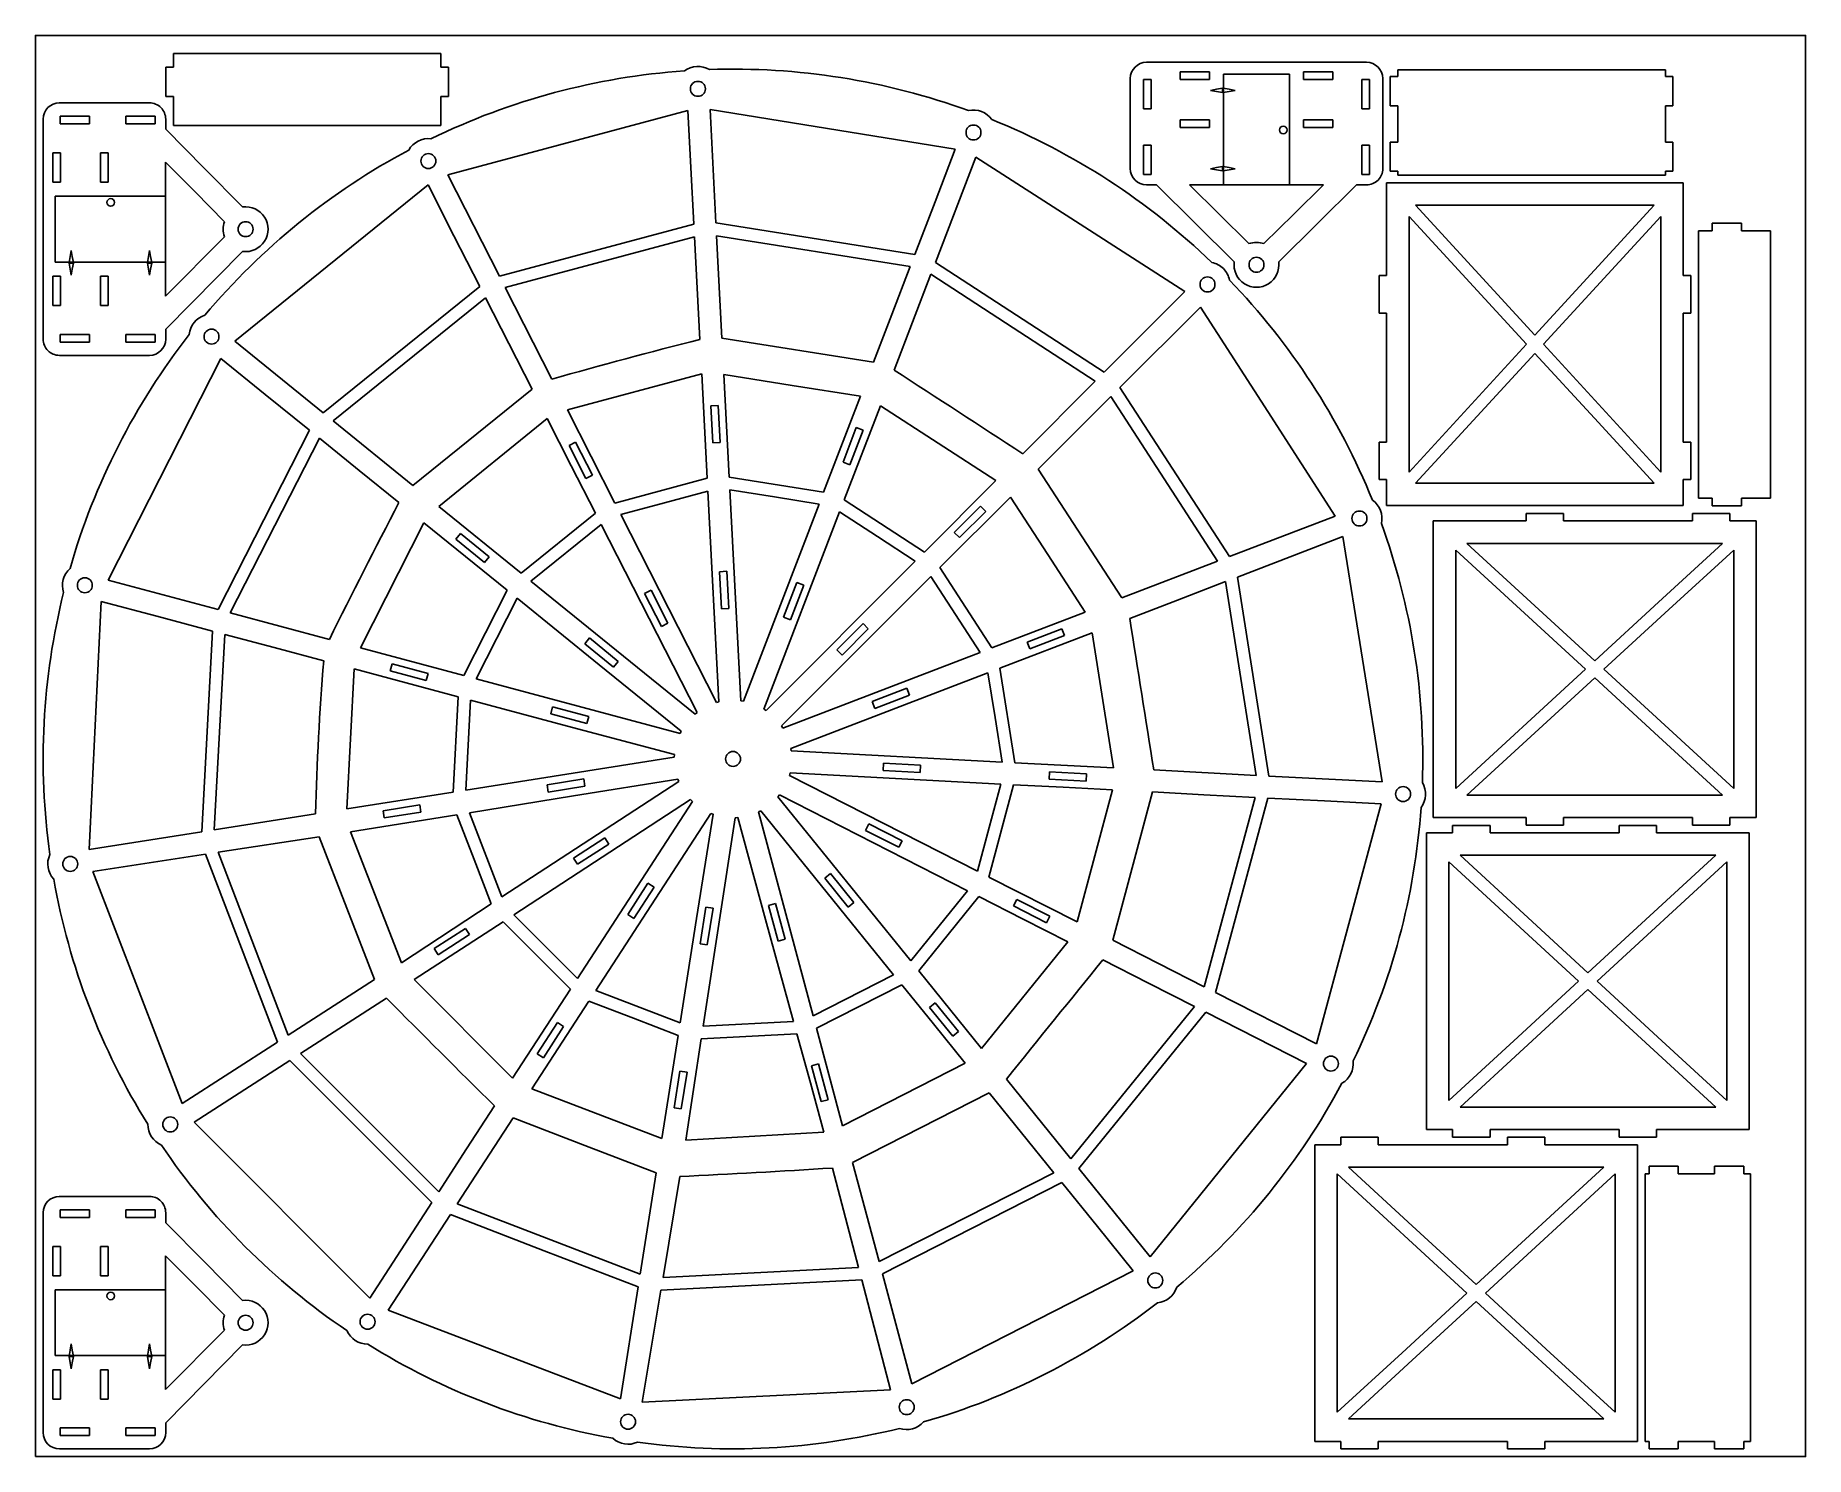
# Model space of a CAD drawing. Extents: x 0 to 1420, y 0 to 1140.
import ezdxf

# ---------------------------------------------------------------- set-up
doc = ezdxf.new("R2010")
doc.units = 0
doc.header["$MEASUREMENT"] = 0
doc.layers.add('DEFAULT', color=1, linetype='Continuous')

msp = doc.modelspace()

# ---------------------------------------------------------------- linework, layer by layer
at = {"color": 5}
msp.add_lwpolyline([(0, 0), (1420, 0), (1420, 1140), (0, 1140)], close=True, dxfattribs=at)
at = {"layer": 'DEFAULT'}
for p, q in [((110.6758, 1125.413), (325.2827, 1125.413)), ((110.6758, 1114.47), (110.6758, 1125.413)), ((325.2827, 1125.413), (325.2827, 1114.47)), ((104.6758, 1090.937), (104.6758, 1114.47)), ((104.6758, 1114.47), (110.6758, 1114.47)), ((325.2827, 1114.47), (331.3459, 1114.47)), ((331.3459, 1114.47), (331.3459, 1090.937)), ((891.3251, 1118.421), (1067.809, 1118.421)), ((941.8375, 1110.707), (918.2899, 1110.707)), ((918.2899, 1110.707), (918.2899, 1104.578)), ((941.8375, 1104.578), (941.8375, 1110.707)), ((1040.665, 1110.707), (1017.117, 1110.707)), ((1017.117, 1110.707), (1017.117, 1104.579)), ((1040.665, 1104.579), (1040.665, 1110.707)), ((1092.832, 1106.975), (1092.832, 1112.315)), ((1092.832, 1112.315), (1307.501, 1112.315)), ((1307.501, 1112.315), (1307.501, 1106.975)), ((878.303, 1033.123), (878.303, 1105.399)), ((895.0868, 1104.686), (888.9578, 1104.686)), ((888.9578, 1104.686), (888.9578, 1081.139)), ((895.0868, 1081.139), (895.0868, 1104.686)), ((918.2899, 1104.578), (941.8375, 1104.578)), ((1017.117, 1104.579), (1040.665, 1104.579)), ((1070.07, 1104.686), (1063.941, 1104.686)), ((1063.941, 1104.686), (1063.941, 1081.139)), ((1070.07, 1081.139), (1070.07, 1104.686)), ((1080.801, 1105.404), (1080.832, 1033.128)), ((1086.832, 1083.529), (1086.832, 1106.975)), ((1086.832, 1106.975), (1092.832, 1106.975)), ((1307.501, 1106.975), (1313.501, 1106.975)), ((1313.501, 1106.975), (1313.501, 1083.529)), ((19.1941, 1085.85), (91.4703, 1085.881)), ((110.6758, 1090.937), (104.6758, 1090.937)), ((110.6758, 1067.622), (110.6758, 1090.937)), ((331.3459, 1090.937), (325.2827, 1090.937)), ((325.2827, 1090.937), (325.2827, 1067.622)), ((523.4277, 1079.647), (330.8762, 1028.095)), ((525.829, 1034.075), (523.4277, 1079.647)), ((737.9297, 1048.76), (541.1475, 1080.547)), ((541.1475, 1080.547), (545.912, 989.5542)), ((888.9578, 1081.139), (895.0868, 1081.139)), ((1063.941, 1081.139), (1070.07, 1081.139)), ((1092.832, 1083.529), (1086.832, 1083.529)), ((1092.832, 1054.444), (1092.832, 1083.529)), ((1313.501, 1083.529), (1307.501, 1083.529)), ((1307.501, 1083.529), (1307.501, 1054.444)), ((6.1777, 896.3743), (6.1777, 1072.859)), ((43.4595, 1075.119), (19.9122, 1075.119)), ((19.9122, 1075.119), (19.9122, 1068.99)), ((19.9122, 1068.99), (43.4595, 1068.99)), ((43.4595, 1068.99), (43.4595, 1075.119)), ((96.133, 1075.119), (72.5857, 1075.119)), ((72.5857, 1075.119), (72.5857, 1068.99)), ((72.5857, 1068.99), (96.133, 1068.99)), ((96.133, 1068.99), (96.133, 1075.119)), ((104.498, 1072.829), (104.498, 1064.788)), ((325.2827, 1067.622), (110.6758, 1067.622)), ((941.8375, 1072.318), (918.2899, 1072.318)), ((918.2899, 1072.318), (918.2899, 1066.189)), ((918.2899, 1066.189), (941.8375, 1066.189)), ((941.8375, 1066.189), (941.8375, 1072.318)), ((1040.665, 1072.318), (1017.117, 1072.318)), ((1017.117, 1072.318), (1017.117, 1066.189)), ((1017.117, 1066.189), (1040.665, 1066.189)), ((1040.665, 1066.189), (1040.665, 1072.318)), ((104.498, 1064.788), (135.3708, 1033.599)), ((895.0868, 1052.012), (888.9578, 1052.012)), ((888.9578, 1052.012), (888.9578, 1028.465)), ((895.0868, 1028.465), (895.0868, 1052.012)), ((1070.07, 1052.013), (1063.941, 1052.013)), ((1063.941, 1052.013), (1063.941, 1028.465)), ((1070.07, 1028.465), (1070.07, 1052.013)), ((1086.832, 1030.998), (1086.832, 1054.444)), ((1086.832, 1054.444), (1092.832, 1054.444)), ((1307.501, 1054.444), (1313.501, 1054.444)), ((1313.501, 1054.444), (1313.501, 1030.998)), ((20.0199, 1045.714), (13.8911, 1045.714)), ((13.8911, 1045.714), (13.8911, 1022.166)), ((20.0199, 1022.166), (20.0199, 1045.714)), ((58.4095, 1045.714), (52.2802, 1045.714)), ((52.2802, 1045.714), (52.2802, 1022.166)), ((58.4095, 1022.166), (58.4095, 1045.714)), ((128.051, 1014.411), (104.4665, 1038.244)), ((104.4665, 1038.244), (104.4665, 930.8957)), ((721.6911, 1006.466), (737.9297, 1048.76)), ((754.3975, 1042.446), (721.9664, 957.9538)), ((838.1976, 988.4933), (754.3975, 1042.446)), ((135.3708, 1033.598), (166.2437, 1002.408)), ((330.8762, 1028.095), (372.2509, 946.8247)), ((528.2304, 988.5034), (525.829, 1034.075)), ((888.9578, 1028.465), (895.0868, 1028.465)), ((1063.941, 1028.465), (1070.07, 1028.465)), ((1092.832, 1030.998), (1086.832, 1030.998)), ((1092.832, 1027.967), (1092.832, 1030.998)), ((1307.501, 1027.967), (1092.832, 1027.967)), ((1313.501, 1030.998), (1307.501, 1030.998)), ((1307.501, 1030.998), (1307.501, 1027.967)), ((13.8911, 1022.166), (20.0199, 1022.166)), ((52.2802, 1022.166), (58.4095, 1022.166)), ((151.6354, 990.5788), (128.051, 1014.411)), ((314.9929, 1020.015), (159.954, 894.7288)), ((335.7401, 979.3386), (314.9929, 1020.015)), ((899.2726, 1020.1), (891.3251, 1020.1)), ((961.6685, 958.3522), (899.2726, 1020.1)), ((1033.195, 1020.132), (925.8466, 1020.132)), ((925.8466, 1020.132), (973.5094, 972.9669)), ((1009.362, 996.5474), (1033.195, 1020.132)), ((1059.739, 1020.1), (1028.549, 989.2277)), ((1067.78, 1020.1), (1059.739, 1020.1)), ((1083.863, 947.2885), (1083.863, 1021.788)), ((1083.863, 1021.788), (1321.863, 1021.788)), ((1321.863, 1021.788), (1321.863, 947.2885)), ((705.4526, 964.1719), (721.6911, 1006.466)), ((985.5297, 972.963), (1009.362, 996.5474)), ((1196.072, 892.2886), (1101.863, 994.8108)), ((1101.863, 994.8108), (1101.863, 789.7665)), ((1298.532, 1003.789), (1107.194, 1003.789)), ((1107.194, 1003.789), (1202.863, 899.6781)), ((1303.863, 994.8107), (1209.653, 892.2885)), ((1250.698, 951.7333), (1298.532, 1003.789)), ((1303.863, 789.7664), (1303.863, 994.8107)), ((372.2509, 946.8247), (528.2304, 988.5034)), ((545.912, 989.5542), (705.4526, 964.1719)), ((921.9978, 934.5402), (838.1976, 988.4933)), ((1028.549, 989.2277), (997.3589, 958.3549)), ((1334.041, 768.7114), (1334.041, 983.3182)), ((1334.041, 983.3182), (1344.984, 983.3182)), ((1344.984, 983.3182), (1344.984, 989.3814)), ((1344.984, 989.3814), (1368.517, 989.3814)), ((1368.517, 989.3814), (1368.517, 983.3182)), ((1368.517, 983.3182), (1391.832, 983.3182)), ((1391.832, 983.3182), (1391.832, 768.7114)), ((104.4665, 930.8957), (151.6315, 978.5584)), ((166.2463, 966.7177), (104.498, 904.3218)), ((356.4873, 938.6622), (335.7401, 979.3385)), ((528.7682, 978.2962), (376.8894, 937.7134)), ((530.9319, 937.2348), (528.7682, 978.2962)), ((701.7888, 954.629), (546.4467, 979.3433)), ((546.4467, 979.3433), (550.7531, 897.0981)), ((687.0463, 916.2317), (701.7888, 954.629)), ((721.9664, 957.9538), (857.3692, 869.8885)), ((1202.863, 899.6781), (1250.697, 951.7333)), ((20.0199, 946.8867), (13.8911, 946.8867)), ((13.8911, 946.8867), (13.8911, 923.3391)), ((20.0199, 923.3391), (20.0199, 946.8867)), ((58.4095, 946.8866), (52.2802, 946.8866)), ((52.2802, 946.8866), (52.2802, 923.339)), ((58.4095, 923.339), (58.4095, 946.8866)), ((230.9663, 837.1614), (356.4873, 938.6622)), ((376.8894, 937.7134), (414.2431, 864.3413)), ((533.0956, 896.1735), (530.9319, 937.2348)), ((718.3024, 948.4079), (688.7851, 871.5066)), ((784.2227, 905.5337), (718.3024, 948.4079)), ((1077.863, 917.2885), (1077.863, 947.2885)), ((1077.863, 947.2885), (1083.863, 947.2885)), ((1321.863, 947.2885), (1327.863, 947.2885)), ((1327.863, 947.2885), (1327.863, 917.2885)), ((13.8911, 923.3391), (20.0199, 923.3391)), ((52.2802, 923.339), (58.4095, 923.339)), ((361.1314, 929.5569), (238.9082, 830.723)), ((379.8098, 892.9368), (361.1314, 929.5569)), ((857.3692, 869.8885), (921.9978, 934.5402)), ((672.3038, 877.8344), (687.0462, 916.2317)), ((934.5497, 921.9958), (869.972, 857.4463)), ((988.5527, 838.2277), (934.5497, 921.9958)), ((1083.863, 917.2885), (1077.863, 917.2885)), ((1083.863, 813.7885), (1083.863, 917.2885)), ((1327.863, 917.2885), (1321.863, 917.2885)), ((1321.863, 917.2885), (1321.863, 813.7885)), ((43.4595, 900.1359), (19.9122, 900.1359)), ((19.9122, 900.1359), (19.9122, 894.0068)), ((43.4595, 894.0068), (43.4595, 900.1359)), ((96.133, 900.1359), (72.5857, 900.1359)), ((72.5857, 900.1359), (72.5857, 894.0068)), ((96.133, 894.0068), (96.133, 900.1359)), ((104.498, 904.3218), (104.498, 896.3742)), ((159.954, 894.7288), (230.9663, 837.1614)), ((550.7531, 897.0981), (672.3038, 877.8344)), ((850.1429, 862.6596), (784.2227, 905.5337)), ((91.4759, 883.3522), (19.1997, 883.3522)), ((19.9122, 894.0068), (43.4595, 894.0068)), ((148.7102, 880.8372), (58.4771, 703.0968)), ((72.5857, 894.0068), (96.133, 894.0068)), ((184.2858, 852.0516), (148.7102, 880.8372)), ((398.4882, 856.3166), (379.8098, 892.9368)), ((1202.863, 884.8989), (1107.194, 780.7885)), ((1148.968, 841.0275), (1196.072, 892.2886)), ((1250.698, 832.8437), (1202.863, 884.8989)), ((1209.653, 892.2885), (1256.758, 841.0274)), ((534.5701, 868.4295), (426.8555, 839.5672)), ((536.7639, 826.5689), (534.5701, 868.4295)), ((607.0566, 859.2455), (552.2808, 867.9209)), ((552.2808, 867.9209), (556.5922, 785.6508)), ((219.8613, 823.2661), (184.2858, 852.0516)), ((302.8243, 778.9084), (398.4882, 856.3166)), ((661.8326, 850.5701), (607.0566, 859.2455)), ((791.9874, 804.4832), (850.1429, 862.6596)), ((869.972, 857.4463), (957.8418, 721.9329)), ((426.8555, 839.5672), (464.908, 764.8848)), ((547.679, 843.1606), (541.7997, 842.8515)), ((541.7997, 842.8515), (543.3595, 813.0949)), ((549.2376, 813.4023), (547.679, 843.1606)), ((632.3026, 773.6418), (661.8326, 850.5701)), ((677.8282, 842.9604), (648.7963, 767.33)), ((724.1008, 812.9109), (677.8282, 842.9604)), ((862.7405, 850.2182), (804.4836, 791.9868)), ((905.5198, 784.2436), (862.7405, 850.2182)), ((1042.556, 754.4597), (988.5527, 838.2277)), ((1101.863, 789.7665), (1148.968, 841.0275)), ((1256.758, 841.0274), (1303.863, 789.7664)), ((238.9082, 830.723), (302.8243, 778.9084)), ((410.5529, 832.663), (323.4869, 762.158)), ((429.8669, 794.7573), (410.5529, 832.663)), ((538.9578, 784.7083), (536.7639, 826.5689)), ((658.5151, 825.5214), (647.8369, 797.7043)), ((664.0112, 823.4131), (658.5151, 825.5214)), ((1298.532, 780.7885), (1250.698, 832.8436)), ((146.474, 679.482), (219.8613, 823.2661)), ((227.8071, 816.8369), (156.3486, 676.832)), ((259.7125, 791.0211), (227.8071, 816.8369)), ((433.3663, 813.7925), (428.1215, 811.1209)), ((428.1215, 811.1209), (441.6487, 784.5705)), ((446.8949, 787.2426), (433.3663, 813.7925)), ((543.3595, 813.0949), (549.2376, 813.4023)), ((653.3329, 795.5948), (664.0112, 823.4131)), ((770.3734, 782.8614), (724.1008, 812.9109)), ((1077.863, 783.7885), (1077.863, 813.7885)), ((1077.863, 813.7885), (1083.863, 813.7885)), ((1321.863, 813.7885), (1327.863, 813.7885)), ((1327.863, 813.7885), (1327.863, 783.7885)), ((647.8369, 797.7043), (653.3329, 795.5948)), ((291.6178, 765.2052), (259.7125, 791.0211)), ((449.1808, 756.8515), (429.8669, 794.7573)), ((441.6487, 784.5705), (446.8949, 787.2426)), ((464.908, 764.8848), (538.9578, 784.7083)), ((556.5922, 785.6508), (632.3026, 773.6418)), ((713.0768, 725.565), (770.3734, 782.8614)), ((804.4836, 791.9868), (871.507, 688.7839)), ((948.2993, 718.2692), (905.5198, 784.2437)), ((1083.863, 783.7885), (1077.863, 783.7885)), ((1083.863, 762.7885), (1083.863, 783.7885)), ((1327.863, 783.7885), (1321.863, 783.7885)), ((1321.863, 783.7885), (1321.863, 762.7885)), ((539.4928, 774.4996), (504.5212, 765.1375)), ((548.3569, 605.3646), (539.4928, 774.4996)), ((592.8831, 769.7694), (557.1273, 775.4409)), ((557.1273, 775.4409), (565.9919, 606.2891)), ((628.639, 764.0979), (592.8831, 769.7694)), ((648.7963, 767.33), (713.0768, 725.565)), ((782.1028, 769.6158), (725.5771, 713.09)), ((812.031, 723.5302), (782.1028, 769.6158)), ((1107.194, 780.7885), (1298.532, 780.7885)), ((1344.984, 768.7114), (1334.041, 768.7114)), ((1344.984, 762.7114), (1344.984, 768.7114)), ((1391.832, 768.7114), (1368.517, 768.7114)), ((1368.517, 768.7114), (1368.517, 762.7114)), ((323.4869, 762.158), (389.5965, 708.6235)), ((389.5965, 708.6235), (449.1808, 756.8515)), ((504.5211, 765.1375), (469.5496, 755.7753)), ((469.5496, 755.7753), (546.4481, 604.8531)), ((567.943, 605.9801), (628.639, 764.0979)), ((645.1323, 757.7849), (584.4305, 599.6514)), ((675.4901, 738.0604), (645.1323, 757.7849)), ((758.1864, 762.3583), (737.1166, 741.2887)), ((741.2801, 737.1251), (762.3497, 758.1947)), ((762.3497, 758.1947), (758.1863, 762.3583)), ((957.8418, 721.9329), (1042.556, 754.4597)), ((1321.863, 762.7885), (1083.863, 762.7885)), ((1195.817, 750.5338), (1195.817, 756.5338)), ((1195.817, 756.5338), (1225.817, 756.5338)), ((1225.817, 756.5338), (1225.817, 750.5338)), ((1329.317, 750.5338), (1329.317, 756.5338)), ((1329.317, 756.5338), (1359.317, 756.5338)), ((1368.517, 762.7114), (1344.984, 762.7114)), ((1359.317, 756.5338), (1359.317, 750.5338)), ((311.7138, 748.9674), (260.692, 648.8304)), ((345.1051, 721.9276), (311.7138, 748.9674)), ((340.8946, 740.4796), (337.19, 735.9056)), ((364.0505, 721.7283), (340.8946, 740.4796)), ((453.822, 747.7432), (397.5421, 702.1898)), ((492.2682, 672.2881), (453.822, 747.7432)), ((737.1166, 741.2887), (741.2801, 737.1251)), ((1121.317, 512.5338), (1121.317, 750.5338)), ((1121.317, 750.5338), (1195.817, 750.5338)), ((1225.817, 750.5338), (1329.317, 750.5338)), ((1359.317, 750.5338), (1380.317, 750.5338)), ((1380.317, 750.5338), (1380.317, 512.5338)), ((337.19, 735.9056), (360.3472, 717.1525)), ((705.848, 718.3361), (675.4901, 738.0605)), ((1048.87, 737.9683), (1006.574, 721.7296)), ((1080.366, 541.1393), (1048.87, 737.9683)), ((1191.372, 679.3682), (1139.317, 727.2027)), ((1139.317, 727.2027), (1139.317, 535.8647)), ((1353.339, 732.5337), (1148.294, 732.5337)), ((1148.294, 732.5337), (1250.817, 638.3241)), ((1302.078, 685.4289), (1353.339, 732.5337)), ((1362.317, 727.2027), (1310.261, 679.3682)), ((1362.317, 535.8647), (1362.317, 727.2027)), ((378.4964, 694.8879), (345.1051, 721.9276)), ((360.3472, 717.1525), (364.0505, 721.7283)), ((554.6603, 710.1216), (548.7833, 709.8115)), ((556.2202, 680.3643), (554.6603, 710.1216)), ((586.0871, 598.5756), (705.848, 718.3361)), ((725.5771, 713.09), (767.3128, 648.7906)), ((841.9592, 677.4446), (812.031, 723.5302)), ((871.507, 688.7839), (948.2993, 718.2692)), ((1006.574, 721.7296), (964.279, 705.4909)), ((58.4771, 703.0968), (146.474, 679.482)), ((397.5421, 702.1898), (529.178, 595.5928)), ((548.7833, 709.8115), (550.3428, 680.0563)), ((718.3477, 705.8604), (598.5751, 586.0877)), ((610.8031, 701.2296), (600.126, 673.4121)), ((605.621, 671.303), (616.2982, 699.119)), ((616.2982, 699.119), (610.8031, 701.2296)), ((738.0582, 675.4936), (718.3477, 705.8604)), ((954.7333, 701.826), (916.2841, 687.064)), ((979.2331, 546.4427), (954.7333, 701.826)), ((964.279, 705.4909), (989.441, 545.9073)), ((52.8683, 686.0056), (43.1401, 486.9101)), ((97.4267, 674.1074), (52.8683, 686.0056)), ((343.6793, 626.594), (378.4964, 694.8879)), ((386.4411, 688.4545), (353.5549, 623.948)), ((452.2526, 635.1614), (386.4411, 688.4545)), ((493.8529, 695.0922), (488.6083, 692.4222)), ((488.6083, 692.4222), (502.1479, 665.8495)), ((507.3917, 668.5216), (493.8529, 695.0922)), ((916.2841, 687.064), (877.8349, 672.302)), ((1250.817, 638.3241), (1302.078, 685.4289)), ((141.9851, 662.2092), (97.4267, 674.1074)), ((156.3486, 676.832), (235.8272, 655.5032)), ((530.7145, 596.8329), (492.2682, 672.288)), ((502.1479, 665.8495), (507.3917, 668.5216)), ((550.3428, 680.0563), (556.2202, 680.3643)), ((600.126, 673.4121), (605.621, 671.303)), ((663.9821, 668.1574), (642.9124, 647.0877)), ((668.1455, 663.9939), (663.9821, 668.1574)), ((757.7688, 645.127), (738.0582, 675.4937)), ((767.3128, 648.7906), (841.9592, 677.4446)), ((1243.427, 631.5337), (1191.372, 679.3682)), ((1310.261, 679.3682), (1258.206, 631.5337)), ((133.4315, 501.1361), (141.9851, 662.2092)), ((151.8591, 659.5724), (143.5301, 502.7271)), ((191.5481, 648.9745), (151.8591, 659.5724)), ((444.4272, 656.6359), (440.7222, 652.0649)), ((467.5698, 637.8647), (444.4272, 656.6359)), ((647.0758, 642.9242), (668.1455, 663.9939)), ((847.7402, 660.7476), (773.6583, 632.3103)), ((823.4883, 664.0549), (795.671, 653.376)), ((795.671, 653.376), (797.7784, 647.881)), ((797.7784, 647.881), (825.5981, 658.5596)), ((825.5981, 658.5596), (823.4883, 664.0549)), ((856.3174, 606.5938), (847.7402, 660.7476)), ((231.2371, 638.3765), (191.5481, 648.9745)), ((260.692, 648.8304), (343.6793, 626.594)), ((440.7222, 652.0649), (463.8631, 633.295)), ((599.6508, 584.4313), (757.7688, 645.127)), ((642.9124, 647.0877), (647.0758, 642.9242)), ((255.8317, 631.8495), (249.943, 519.4932)), ((297.4787, 620.6902), (255.8317, 631.8495)), ((286.2294, 635.8867), (284.7051, 630.2004)), ((284.7051, 630.2004), (313.4886, 622.489)), ((315.0129, 628.1755), (286.2294, 635.8867)), ((313.4886, 622.489), (315.0129, 628.1755)), ((518.0641, 581.8684), (452.2527, 635.1615)), ((463.8631, 633.295), (467.5698, 637.8648)), ((764.1133, 628.6462), (605.9797, 567.9446)), ((769.7686, 592.8876), (764.1133, 628.6462)), ((773.6583, 632.3103), (785.6329, 556.594)), ((1139.317, 535.8647), (1243.427, 631.5337)), ((1258.206, 631.5337), (1362.317, 535.8647)), ((339.1257, 609.5311), (297.4787, 620.6902)), ((353.5549, 623.948), (517.1672, 580.1082)), ((699.1126, 616.316), (671.3136, 605.6441)), ((673.4261, 600.144), (701.2231, 610.821)), ((701.2231, 610.821), (699.1126, 616.316)), ((1250.817, 624.7432), (1148.294, 530.5338)), ((1302.078, 577.6385), (1250.817, 624.7432)), ((335.0963, 532.9803), (339.1257, 609.5311)), ((349.0002, 606.8854), (345.1945, 534.5798)), ((430.7983, 584.9677), (349.0002, 606.8854)), ((414.9132, 601.4052), (413.3893, 595.7189)), ((443.8969, 593.64), (414.9132, 601.4052)), ((529.178, 595.5928), (530.7145, 596.8329)), ((546.4481, 604.8531), (548.3569, 605.3646)), ((565.9919, 606.2891), (567.943, 605.9801)), ((584.4305, 599.6514), (586.0871, 598.5756)), ((671.3136, 605.6441), (673.4261, 600.144)), ((864.8946, 552.44), (856.3174, 606.5938)), ((413.3893, 595.7189), (442.3727, 587.9532)), ((512.5964, 563.0501), (430.7984, 584.9677)), ((442.3727, 587.9532), (443.8969, 593.6401)), ((598.5751, 586.0877), (599.6508, 584.4313)), ((775.424, 557.1289), (769.7687, 592.8876)), ((517.1672, 580.1082), (518.0641, 581.8684)), ((1353.339, 530.5338), (1302.078, 577.6385)), ((345.1945, 534.5798), (512.493, 561.0774)), ((512.493, 561.0774), (512.5964, 563.0501)), ((605.9797, 567.9446), (606.2889, 565.9931)), ((606.2889, 565.9931), (775.424, 557.1289)), ((680.3617, 556.2233), (680.0474, 550.2313)), ((710.1124, 554.5496), (680.3617, 556.2233)), ((709.7819, 548.673), (710.1124, 554.5496)), ((785.6329, 556.594), (864.8946, 552.44)), ((374.1577, 448.8814), (516.0207, 541.6508)), ((439.828, 543.55), (410.4207, 538.7471)), ((515.3068, 543.4928), (431.7658, 529.9888)), ((440.7775, 537.7396), (439.828, 543.55)), ((516.0207, 541.6508), (515.3068, 543.4928)), ((605.3649, 548.3575), (604.8535, 546.4488)), ((604.8535, 546.4488), (755.7607, 469.5577)), ((774.5167, 539.4926), (605.3649, 548.3575)), ((680.0474, 550.2313), (709.7819, 548.673)), ((813.4036, 549.2495), (813.0953, 543.3706)), ((813.0953, 543.3706), (842.851, 541.8113)), ((843.1602, 547.6889), (813.4036, 549.2495)), ((842.851, 541.8113), (843.1603, 547.6889)), ((897.0978, 550.7498), (979.2331, 546.4427)), ((989.441, 545.9073), (1080.366, 541.1393)), ((249.943, 519.4932), (335.0963, 532.9803)), ((431.7658, 529.9888), (348.2248, 516.4847)), ((410.4207, 538.7471), (411.37, 532.9372)), ((411.37, 532.9372), (440.7775, 537.7396)), ((434.7256, 383.5249), (526.9794, 525.5832)), ((525.5848, 526.976), (454.6399, 480.7774)), ((526.9794, 525.5832), (525.5848, 526.976)), ((596.8362, 530.7136), (595.5928, 529.1782)), ((595.5928, 529.1782), (702.179, 397.5552)), ((672.2973, 492.2643), (596.8362, 530.7136)), ((784.7265, 538.9575), (764.8693, 464.9166)), ((765.1387, 504.5251), (774.5167, 539.4926)), ((824.3484, 536.881), (784.7265, 538.9575)), ((863.9702, 534.8045), (824.3484, 536.881)), ((835.5886, 428.8833), (863.9702, 534.8045)), ((896.1694, 533.1168), (864.3378, 414.2346)), ((937.2946, 530.9615), (896.1694, 533.1168)), ((978.4195, 528.8062), (937.2945, 530.9615)), ((937.6043, 376.9035), (978.4195, 528.8062)), ((988.6304, 528.2711), (946.7122, 372.2628)), ((1034.038, 525.8912), (988.6304, 528.2711)), ((1079.446, 523.5115), (1034.038, 525.8912)), ((1148.294, 530.5338), (1353.339, 530.5338)), ((143.5301, 502.7271), (224.7927, 515.5306)), ((338.1396, 514.8544), (252.8905, 501.0743)), ((308.2668, 522.7482), (278.8356, 518.0855)), ((278.8356, 518.0855), (279.7566, 512.2714)), ((279.7566, 512.2714), (309.1891, 516.9329)), ((309.1891, 516.9329), (308.2668, 522.7482)), ((351.8673, 479.0682), (338.1396, 514.8544)), ((348.2248, 516.4847), (374.1577, 448.8814)), ((541.7897, 515.9637), (449.5457, 373.9205)), ((530.3853, 431.6083), (543.6343, 515.2593)), ((561.2879, 512.5004), (535.6894, 345.2692)), ((543.6343, 515.2593), (541.7897, 515.9637)), ((563.3924, 512.6231), (561.2879, 512.5004)), ((585.7624, 430.8362), (563.3924, 512.6231)), ((581.8682, 518.0643), (580.1082, 517.1675)), ((580.1082, 517.1675), (623.9449, 353.5721)), ((635.1672, 452.2466), (581.8682, 518.0643)), ((1027.639, 331.0285), (1079.446, 523.5115)), ((1195.817, 512.5338), (1121.317, 512.5338)), ((1195.817, 506.5338), (1195.817, 512.5338)), ((1329.317, 512.5338), (1225.817, 512.5338)), ((1225.817, 512.5338), (1225.817, 506.5338)), ((1329.317, 506.5338), (1329.317, 512.5338)), ((1380.317, 512.5338), (1359.317, 512.5338)), ((1359.317, 512.5338), (1359.317, 506.5338)), ((43.1401, 486.9101), (133.4315, 501.1361)), ((227.7183, 497.2001), (146.5893, 484.7139)), ((249.8885, 439.9418), (227.7183, 497.2001)), ((252.8905, 501.0743), (293.5445, 396.1654)), ((668.6133, 507.5553), (665.888, 502.2082)), ((665.888, 502.2082), (692.49, 488.7821)), ((695.1624, 494.0285), (668.6133, 507.5553)), ((755.7607, 469.5577), (765.1387, 504.5251)), ((1115.846, 262.3557), (1115.846, 500.3557)), ((1115.846, 500.3557), (1136.846, 500.3557)), ((1136.846, 500.3557), (1136.846, 506.3557)), ((1136.846, 506.3557), (1166.846, 506.3557)), ((1166.846, 506.3557), (1166.846, 500.3557)), ((1166.846, 500.3557), (1270.346, 500.3557)), ((1225.817, 506.5338), (1195.817, 506.5338)), ((1270.346, 500.3557), (1270.346, 506.3557)), ((1270.346, 506.3557), (1300.346, 506.3557)), ((1300.346, 506.3557), (1300.346, 500.3557)), ((1300.346, 500.3557), (1374.846, 500.3557)), ((1359.317, 506.5338), (1329.317, 506.5338)), ((1374.846, 500.3557), (1374.846, 262.3557)), ((136.4769, 483.1576), (45.9904, 469.2312)), ((165.332, 407.8313), (136.4769, 483.1576)), ((146.5893, 484.7139), (202.7757, 338.0392)), ((456.7052, 496.2846), (431.7134, 480.0551)), ((434.9216, 475.115), (459.9132, 491.3443)), ((459.9132, 491.3443), (456.7052, 496.2846)), ((747.7584, 453.8149), (672.2972, 492.2643)), ((692.49, 488.7821), (695.1624, 494.0285)), ((45.9904, 469.2312), (117.797, 283.281)), ((365.595, 443.2819), (351.8673, 479.0681)), ((454.6399, 480.7774), (383.6949, 434.5787)), ((431.7134, 480.0551), (434.9216, 475.115)), ((1237.956, 381.3557), (1133.846, 477.0247)), ((1133.846, 477.0247), (1133.846, 285.6867)), ((1347.868, 482.3557), (1142.824, 482.3557)), ((1142.824, 482.3557), (1194.085, 435.2509)), ((1245.346, 388.1461), (1347.868, 482.3557)), ((1356.846, 477.0247), (1252.736, 381.3557)), ((1356.846, 285.6867), (1356.846, 477.0247)), ((491.3393, 459.915), (475.1114, 434.9223)), ((480.0635, 431.7069), (496.292, 456.6974)), ((496.292, 456.6974), (491.3393, 459.915)), ((637.9005, 467.5958), (633.3248, 463.8916)), ((633.3248, 463.8916), (652.0753, 440.7309)), ((656.6509, 444.4359), (637.9005, 467.5958)), ((764.8693, 464.9166), (835.5886, 428.8833)), ((293.5445, 396.1654), (365.595, 443.2819)), ((537.7895, 440.77), (533.1274, 411.3376)), ((543.6367, 439.8427), (537.7895, 440.77)), ((593.695, 443.714), (587.9804, 442.1805)), ((587.9804, 442.1805), (595.6953, 413.4)), ((601.4088, 414.9312), (593.695, 443.714)), ((688.4664, 386.429), (635.1672, 452.2466)), ((652.0753, 440.7309), (656.6509, 444.4359)), ((702.179, 397.5552), (747.7584, 453.8149)), ((756.8679, 449.1734), (708.6122, 389.6105)), ((792.4811, 431.0276), (756.8679, 449.1734)), ((787.2662, 446.9126), (784.5936, 441.669)), ((784.5936, 441.669), (811.1429, 428.1395)), ((813.8153, 433.3858), (787.2662, 446.9126)), ((272.0588, 382.6835), (249.8885, 439.9418)), ((375.1304, 429.0016), (303.8501, 382.5845)), ((402.1438, 401.9759), (375.1304, 429.0016)), ((383.6949, 434.5787), (434.7256, 383.5249)), ((475.1114, 434.9223), (480.0635, 431.7069)), ((517.1364, 347.9572), (530.3853, 431.6083)), ((538.9758, 410.4109), (543.6367, 439.8427)), ((608.1324, 349.0492), (585.7624, 430.8362)), ((828.0942, 412.8817), (792.481, 431.0276)), ((811.1429, 428.1395), (813.8154, 433.3858)), ((1194.085, 435.2509), (1245.346, 388.1461)), ((344.9746, 423.7235), (319.9825, 407.4939)), ((323.189, 402.5569), (348.1801, 418.787)), ((348.1801, 418.787), (344.9746, 423.7235)), ((595.6953, 413.4), (601.4088, 414.9312)), ((758.9307, 327.4725), (828.0942, 412.8817)), ((864.3378, 414.2346), (937.6043, 376.9035)), ((194.1871, 332.505), (165.332, 407.8313)), ((319.9825, 407.4939), (323.189, 402.5569)), ((429.1572, 374.9503), (402.1438, 401.9759)), ((533.1274, 411.3376), (538.9758, 410.4109)), ((893.0029, 379.811), (856.3176, 398.502)), ((623.9449, 353.5721), (688.4664, 386.429)), ((708.6122, 389.6105), (758.9307, 327.4725)), ((202.7757, 338.0392), (272.0588, 382.6835)), ((303.8501, 382.5845), (382.8264, 303.6072)), ((382.8264, 303.6072), (429.1572, 374.9503)), ((449.5457, 373.9205), (517.1364, 347.9572)), ((694.9006, 378.4836), (626.5908, 343.6976)), ((720.3917, 347.0053), (694.9006, 378.4836)), ((929.6881, 361.1199), (893.0029, 379.811)), ((946.7122, 372.2628), (1027.639, 331.0285)), ((1185.901, 333.5212), (1237.956, 381.3557)), ((1245.346, 374.5652), (1194.085, 327.4605)), ((1347.868, 280.3557), (1245.346, 374.5652)), ((1252.736, 381.3557), (1304.791, 333.5212)), ((281.6219, 367.8364), (212.631, 323.3252)), ((443.9779, 365.3469), (398.3179, 295.0367)), ((479.7575, 351.603), (443.9779, 365.3469)), ((721.7367, 364.0587), (717.1612, 360.3533)), ((717.1612, 360.3533), (735.9145, 337.1969)), ((740.4888, 340.9007), (721.7367, 364.0587)), ((830.6146, 238.9477), (929.6881, 361.1199)), ((938.7988, 356.4781), (837.0474, 231.0037)), ((979.2108, 335.8882), (938.7988, 356.4781)), ((418.7896, 348.1793), (402.5623, 323.1875)), ((407.4972, 319.982), (423.7268, 344.9718)), ((423.7268, 344.9718), (418.7896, 348.1793)), ((515.537, 337.8592), (479.7575, 351.603)), ((535.6894, 345.2692), (608.1324, 349.0492)), ((626.5908, 343.6976), (647.5635, 265.4287)), ((745.8826, 315.527), (720.3916, 347.0053)), ((735.9145, 337.1969), (740.4888, 340.9007)), ((117.797, 283.281), (194.1871, 332.505)), ((502.4252, 255.0738), (515.537, 337.8592)), ((534.1443, 335.1749), (521.6944, 253.8414)), ((610.8327, 339.1765), (534.1443, 335.1749)), ((621.6304, 299.6991), (610.8327, 339.1765)), ((1019.623, 315.2985), (979.2108, 335.8883)), ((1133.846, 285.6867), (1185.901, 333.5212)), ((1194.085, 327.4605), (1142.824, 280.3557)), ((1304.791, 333.5212), (1356.846, 285.6867)), ((204.0362, 317.7801), (127.472, 268.3828)), ((260.9771, 260.7601), (204.0362, 317.7801)), ((212.631, 323.3252), (323.4896, 212.3127)), ((402.5623, 323.1875), (407.4972, 319.982)), ((628.1853, 315.0167), (622.4995, 313.4909)), ((622.4995, 313.4909), (630.2124, 284.71)), ((635.899, 286.234), (628.1853, 315.0167)), ((647.5635, 265.4287), (745.8826, 315.527)), ((894.3279, 160.2667), (1019.623, 315.2985)), ((516.9718, 309.183), (512.3099, 279.7508)), ((522.7861, 308.261), (516.9718, 309.183)), ((518.1255, 278.8305), (522.7861, 308.261)), ((632.4281, 260.2216), (621.6304, 299.6991)), ((778.8799, 302.836), (830.6146, 238.9477)), ((398.3179, 295.0367), (502.4252, 255.0738)), ((630.2124, 284.71), (635.899, 286.234)), ((765.1469, 291.7123), (655.5057, 235.8281)), ((791.04, 259.7232), (765.1469, 291.7123)), ((383.1598, 271.6529), (338.4379, 202.7399)), ((345.9049, 246.8006), (368.3203, 281.2886)), ((440.6052, 249.5745), (383.1598, 271.6529)), ((512.3099, 279.7508), (518.1255, 278.8305)), ((1142.824, 280.3557), (1347.868, 280.3557)), ((127.472, 268.3828), (268.1388, 127.1508)), ((317.9179, 203.7402), (260.9771, 260.7601)), ((521.6944, 253.8414), (632.4281, 260.2216)), ((816.9331, 227.734), (791.04, 259.7232)), ((1047.248, 250.1779), (1047.248, 256.1779)), ((1047.248, 256.1779), (1077.248, 256.1779)), ((1077.248, 256.1779), (1077.248, 250.1779)), ((1136.846, 262.3557), (1115.846, 262.3557)), ((1136.846, 256.3557), (1136.846, 262.3557)), ((1166.846, 256.3557), (1136.846, 256.3557)), ((1270.346, 262.3557), (1166.846, 262.3557)), ((1166.846, 262.3557), (1166.846, 256.3557)), ((1180.748, 250.1779), (1180.748, 256.1779)), ((1180.748, 256.1779), (1210.748, 256.1779)), ((1210.748, 256.1779), (1210.748, 250.1779)), ((1270.346, 256.3557), (1270.346, 262.3557)), ((1300.346, 256.3557), (1270.346, 256.3557)), ((1374.846, 262.3557), (1300.346, 262.3557)), ((1300.346, 262.3557), (1300.346, 256.3557)), ((323.4896, 212.3127), (345.905, 246.8006)), ((498.0506, 227.4961), (440.6052, 249.5745)), ((1026.248, 12.1779), (1026.248, 250.1779)), ((1026.248, 250.1779), (1047.248, 250.1779)), ((1077.248, 250.1779), (1180.748, 250.1779)), ((1210.748, 250.1779), (1285.248, 250.1779)), ((1285.248, 250.1779), (1285.248, 12.1779)), ((485.1701, 146.2979), (498.0506, 227.4961)), ((649.8582, 191.6403), (639.4366, 231.4935)), ((655.5057, 235.8281), (676.8022, 156.4563)), ((676.8022, 156.4563), (816.9331, 227.734)), ((837.0474, 231.0037), (894.3279, 160.2667)), ((1258.27, 232.1779), (1053.226, 232.1779)), ((1053.226, 232.1779), (1104.487, 185.0731)), ((1155.748, 137.9683), (1258.27, 232.1779)), ((1294.457, 226.8468), (1294.457, 232.8468)), ((1294.457, 232.8468), (1317.904, 232.8468)), ((1317.904, 232.8468), (1317.904, 226.8468)), ((1346.988, 226.8468), (1346.988, 232.8468)), ((1346.988, 232.8468), (1370.434, 232.8468)), ((1370.434, 232.8468), (1370.434, 226.8468)), ((516.853, 224.6216), (503.4415, 143.6766)), ((823.3659, 219.7868), (679.451, 146.5843)), ((851.9734, 184.4442), (823.3659, 219.7868)), ((1148.358, 131.1779), (1044.248, 226.8469)), ((1044.248, 226.8469), (1044.248, 35.5089)), ((1267.248, 226.8469), (1163.138, 131.1779)), ((1267.248, 35.5089), (1267.248, 226.8469)), ((1291.426, 12.1779), (1291.426, 226.8468)), ((1291.426, 226.8468), (1294.457, 226.8468)), ((1317.904, 226.8468), (1346.988, 226.8468)), ((1370.434, 226.8468), (1375.775, 226.8468)), ((1375.775, 226.8468), (1375.775, 12.1779)), ((19.1941, 208.6755), (91.4703, 208.7068)), ((268.1388, 127.1508), (317.9179, 203.7402)), ((338.4379, 202.7399), (485.1701, 146.2979)), ((6.1777, 19.1997), (6.1777, 195.684)), ((43.4595, 197.9448), (19.9122, 197.9448)), ((19.9122, 197.9448), (19.9122, 191.8158)), ((19.9122, 191.8158), (43.4595, 191.8158)), ((43.4595, 191.8158), (43.4595, 197.9448)), ((96.133, 197.9448), (72.5857, 197.9448)), ((72.5857, 197.9448), (72.5857, 191.8158)), ((72.5857, 191.8158), (96.133, 191.8158)), ((96.133, 191.8158), (96.133, 197.9448)), ((104.498, 195.6545), (104.498, 187.6138)), ((104.498, 187.6138), (135.3708, 156.4238)), ((332.8735, 194.166), (283.0844, 117.445)), ((408.2208, 165.1828), (332.8735, 194.166)), ((660.2796, 151.787), (649.8581, 191.6403)), ((1104.487, 185.0731), (1155.748, 137.9683)), ((880.5809, 149.1017), (851.9734, 184.4442)), ((20.0199, 168.5392), (13.8911, 168.5392)), ((13.8911, 168.5392), (13.8911, 144.9917)), ((20.0199, 144.9917), (20.0199, 168.5392)), ((58.4095, 168.5392), (52.2802, 168.5392)), ((52.2802, 168.5392), (52.2802, 144.9917)), ((58.4095, 144.9917), (58.4095, 168.5392)), ((128.051, 137.2369), (104.4665, 161.0695)), ((104.4665, 161.0695), (104.4665, 53.7213)), ((135.3708, 156.4238), (166.2437, 125.2337)), ((483.5681, 136.1997), (408.2209, 165.1828)), ((13.8911, 144.9917), (20.0199, 144.9917)), ((52.2802, 144.9917), (58.4095, 144.9917)), ((503.4415, 143.6766), (660.2796, 151.787)), ((679.451, 146.5843), (703.1482, 58.265)), ((703.1482, 58.265), (880.5809, 149.1017)), ((151.6354, 113.4043), (128.051, 137.2369)), ((469.3206, 46.3837), (483.5681, 136.1997)), ((501.7681, 133.5767), (486.8613, 43.6065)), ((662.8631, 141.9073), (501.7681, 133.5767)), ((674.402, 97.7808), (662.8631, 141.9073)), ((1096.303, 83.3434), (1148.358, 131.1779)), ((1163.138, 131.1779), (1215.193, 83.3434)), ((283.0844, 117.445), (469.3206, 46.3837)), ((1155.748, 124.3874), (1104.487, 77.2826)), ((1258.27, 30.1779), (1155.748, 124.3874)), ((104.4665, 53.7213), (151.6315, 101.384)), ((166.2463, 89.5432), (104.498, 27.1473)), ((685.9409, 53.6544), (674.402, 97.7808)), ((1044.248, 35.5089), (1096.303, 83.3434)), ((1104.487, 77.2826), (1053.226, 30.1779)), ((1215.193, 83.3434), (1267.248, 35.5089)), ((20.0199, 69.7122), (13.8911, 69.7122)), ((13.8911, 69.7122), (13.8911, 46.1646)), ((20.0199, 46.1646), (20.0199, 69.7122)), ((58.4095, 69.7122), (52.2802, 69.7122)), ((52.2802, 69.7122), (52.2802, 46.1646)), ((58.4095, 46.1646), (58.4095, 69.7122)), ((13.8911, 46.1646), (20.0199, 46.1646)), ((52.2802, 46.1646), (58.4095, 46.1646)), ((486.8613, 43.6065), (685.9409, 53.6544)), ((1053.226, 30.1779), (1258.27, 30.1779)), ((43.4595, 22.9614), (19.9122, 22.9614)), ((19.9122, 22.9614), (19.9122, 16.8324)), ((19.9122, 16.8324), (43.4595, 16.8324)), ((43.4595, 16.8324), (43.4595, 22.9614)), ((96.133, 22.9614), (72.5857, 22.9614)), ((72.5857, 22.9614), (72.5857, 16.8324)), ((72.5857, 16.8324), (96.133, 16.8324)), ((96.133, 16.8324), (96.133, 22.9614)), ((104.498, 27.1473), (104.498, 19.1997)), ((91.4759, 6.1777), (19.1997, 6.1777)), ((1047.248, 12.1779), (1026.248, 12.1779)), ((1047.248, 6.1779), (1047.248, 12.1779)), ((1077.248, 6.1779), (1047.248, 6.1779)), ((1180.748, 12.1779), (1077.248, 12.1779)), ((1077.248, 12.1779), (1077.248, 6.1779)), ((1180.748, 6.1779), (1180.748, 12.1779)), ((1210.748, 6.1779), (1180.748, 6.1779)), ((1285.248, 12.1779), (1210.748, 12.1779)), ((1210.748, 12.1779), (1210.748, 6.1779)), ((1294.457, 12.1779), (1291.426, 12.1779)), ((1294.457, 6.1779), (1294.457, 12.1779)), ((1317.904, 6.1779), (1294.457, 6.1779)), ((1346.988, 12.1779), (1317.904, 12.1779)), ((1317.904, 12.1779), (1317.904, 6.1779)), ((1346.988, 6.1779), (1346.988, 12.1779)), ((1370.434, 6.1779), (1346.988, 6.1779)), ((1375.775, 12.1779), (1370.434, 12.1779)), ((1370.434, 12.1779), (1370.434, 6.1779))]:
    msp.add_line(p, q, dxfattribs=at)
at = {"layer": 'DEFAULT', "color": 5}
for p, q in [((953.1433, 1020.132), (953.1433, 1108.844)), ((953.1433, 1108.844), (1005.885, 1108.844)), ((1005.885, 1108.844), (1005.885, 1020.132)), ((947.4684, 1096.744), (942.6036, 1095.876)), ((942.6036, 1095.876), (947.4684, 1095.008)), ((952.3331, 1097.612), (947.4684, 1096.744)), ((947.4684, 1095.008), (952.3328, 1094.14)), ((952.3328, 1094.14), (952.3331, 1094.142)), ((952.3331, 1097.024), (952.3331, 1097.612)), ((952.3331, 1096.886), (952.7613, 1097.025)), ((952.7613, 1096.886), (952.3331, 1097.024)), ((952.3331, 1094.142), (952.3331, 1096.886)), ((952.7613, 1097.025), (952.7613, 1097.612)), ((952.7613, 1097.612), (957.6259, 1096.744)), ((952.7614, 1094.143), (952.7614, 1096.886)), ((952.7615, 1094.14), (952.7614, 1094.143)), ((957.6259, 1095.008), (952.7615, 1094.14)), ((957.6259, 1096.744), (962.4908, 1095.876)), ((962.4908, 1095.876), (957.6259, 1095.008)), ((947.4684, 1033.932), (942.6036, 1033.064)), ((942.6036, 1033.064), (947.4684, 1032.196)), ((952.3331, 1034.8), (947.4684, 1033.932)), ((947.4684, 1032.196), (952.3328, 1031.328)), ((952.3328, 1031.328), (952.3331, 1031.331)), ((952.3331, 1033.932), (952.3331, 1034.8)), ((952.7613, 1034.074), (952.3331, 1033.932)), ((952.3331, 1033.791), (952.7613, 1033.932)), ((952.3331, 1031.331), (952.3331, 1033.791)), ((957.6259, 1033.932), (952.7613, 1034.8)), ((952.7613, 1034.8), (952.7613, 1034.074)), ((952.7614, 1033.932), (952.7614, 1031.331)), ((952.7614, 1031.331), (952.7615, 1031.328)), ((952.7615, 1031.328), (957.6259, 1032.196)), ((962.4908, 1033.064), (957.6259, 1033.932)), ((957.6259, 1032.196), (962.4908, 1033.064)), ((15.7547, 958.1924), (15.7547, 1010.934)), ((15.7547, 1010.934), (104.4665, 1010.934)), ((27.854, 962.675), (28.7222, 967.5398)), ((28.7222, 967.5398), (29.5904, 962.675)), ((91.5344, 967.5398), (90.6662, 962.675)), ((92.4025, 962.675), (91.5344, 967.5398)), ((104.4665, 958.1924), (15.7547, 958.1924)), ((26.9859, 957.8103), (27.854, 962.675)), ((27.5737, 957.8103), (26.9859, 957.8103)), ((27.5737, 957.3821), (26.9859, 957.3821)), ((26.9859, 957.3821), (27.854, 952.5175)), ((27.7122, 957.8104), (27.5737, 957.3821)), ((27.7122, 957.3821), (27.5737, 957.8103)), ((30.4557, 957.8103), (27.7122, 957.8103)), ((30.4557, 957.3821), (27.7122, 957.3821)), ((27.854, 952.5175), (28.7222, 947.6526)), ((28.7222, 947.6526), (29.5904, 952.5175)), ((29.5904, 962.675), (30.4585, 957.8106)), ((29.5904, 952.5175), (30.4585, 957.3819)), ((30.4585, 957.8106), (30.4557, 957.8103)), ((30.4585, 957.3819), (30.4557, 957.3821)), ((90.6662, 962.675), (89.798, 957.8103)), ((89.798, 957.8103), (90.5243, 957.8103)), ((90.6662, 957.3821), (89.798, 957.3821)), ((89.798, 957.3821), (90.6662, 952.5175)), ((90.5243, 957.8103), (90.6662, 957.3821)), ((90.6662, 957.8103), (93.2679, 957.8103)), ((90.8081, 957.382), (90.6662, 957.8102)), ((90.6662, 952.5175), (91.5344, 947.6525)), ((93.2679, 957.382), (90.8081, 957.382)), ((91.5344, 947.6525), (92.4025, 952.5175)), ((93.2707, 957.8106), (92.4025, 962.675)), ((92.4025, 952.5175), (93.2707, 957.3818)), ((93.2679, 957.8103), (93.2707, 957.8106)), ((93.2707, 957.3818), (93.2679, 957.382)), ((15.7547, 81.018), (15.7547, 133.7593)), ((15.7547, 133.7593), (104.4665, 133.7593)), ((26.9859, 80.6359), (27.854, 85.5005)), ((27.854, 85.5005), (28.7222, 90.3654)), ((28.7222, 90.3654), (29.5904, 85.5005)), ((29.5904, 85.5005), (30.4585, 80.6362)), ((90.6662, 85.5005), (89.798, 80.6359)), ((91.5344, 90.3654), (90.6662, 85.5005)), ((92.4025, 85.5005), (91.5344, 90.3654)), ((93.2707, 80.6362), (92.4025, 85.5005)), ((104.4665, 81.018), (15.7547, 81.018)), ((27.5737, 80.6359), (26.9859, 80.6359)), ((27.5737, 80.2077), (26.9859, 80.2077)), ((26.9859, 80.2077), (27.854, 75.3431)), ((27.7122, 80.6359), (27.5737, 80.2077)), ((27.7122, 80.2077), (27.5737, 80.6359)), ((30.4557, 80.6359), (27.7122, 80.6359)), ((30.4557, 80.2077), (27.7122, 80.2077)), ((27.854, 75.3431), (28.7222, 70.4782)), ((28.7222, 70.4782), (29.5904, 75.3431)), ((29.5904, 75.3431), (30.4585, 80.2075)), ((30.4585, 80.6362), (30.4557, 80.6359)), ((30.4585, 80.2075), (30.4557, 80.2077)), ((89.798, 80.6359), (90.5243, 80.6359)), ((90.6662, 80.2077), (89.798, 80.2077)), ((89.798, 80.2077), (90.6662, 75.3431)), ((90.5243, 80.6359), (90.6662, 80.2077)), ((90.6662, 80.6359), (93.2679, 80.6359)), ((90.8081, 80.2077), (90.6662, 80.6359)), ((90.6662, 75.3431), (91.5344, 70.4782)), ((93.2679, 80.2077), (90.8081, 80.2077)), ((91.5344, 70.4782), (92.4025, 75.3431)), ((92.4025, 75.3431), (93.2707, 80.2075)), ((93.2679, 80.6359), (93.2707, 80.6362)), ((93.2707, 80.2075), (93.2679, 80.2077))]:
    msp.add_line(p, q, dxfattribs=at)
at = {"layer": 'DEFAULT'}
for centre, radius in [((531.4255, 1097.143), 6), ((752.5004, 1062.128), 6), ((315.2216, 1039.211), 6), ((168.6004, 984.563), 6.0001), ((979.514, 955.998), 6), ((940.2208, 940.2213), 6), ((141.2725, 898.3495), 6), ((1062.128, 752.5011), 6), ((39.6556, 698.915), 6.0001), ((559.5974, 559.5974), 6), ((1097.143, 531.4262), 5.9999), ((27.9413, 475.3911), 6), ((1039.211, 315.2224), 5.9999), ((108.1552, 266.4271), 6), ((898.35, 141.2733), 6), ((266.4274, 108.155), 6), ((168.6004, 107.3886), 6.0001), ((698.9155, 39.6562), 6), ((475.3914, 27.9414), 6)]:
    msp.add_circle(centre, radius, dxfattribs=at)
at = {"layer": 'DEFAULT', "color": 5}
for centre, radius in [((1000.967, 1064.135), 3.0461), ((60.4634, 1006.016), 3.0459), ((60.4634, 128.8416), 3.0459)]:
    msp.add_circle(centre, radius, dxfattribs=at)
at = {"layer": 'DEFAULT'}
for centre, radius, start, end in [((559.5976, 559.5975), 553.3432, 94.0350575, 115.96501), ((531.4257, 1097.143), 18, 59.2686104, 126.7310256), ((559.5976, 559.5975), 553.3431, 70.0350474, 91.9650118), ((891.3251, 1105.399), 13.0221, 90, 180), ((1067.779, 1105.399), 13.022, 0.0247064, 89.8651879), ((19.1998, 1072.828), 13.0221, 90.0250841, 179.8651892), ((91.4759, 1072.859), 13.0221, 359.8673376, 90.0246393), ((752.5007, 1062.128), 18, 35.2689436, 102.7308112), ((559.5976, 559.5977), 553.3431, 46.0350446, 67.9650036), ((315.2219, 1039.211), 18, 83.2688366, 150.7309069), ((559.5975, 559.5975), 553.3432, 118.0350434, 139.9650118), ((891.3251, 1033.123), 13.0221, 180, 270), ((1067.81, 1033.123), 13.022, 269.8668005, 0.0247066), ((168.6004, 984.563), 18, 262.4851059, 97.5232072), ((168.6004, 984.563), 18, 160.4754323, 199.4867199), ((979.514, 955.998), 17.9999, 70.475583, 109.4867523), ((940.221, 940.2214), 18.0001, 45, 78.7309124), ((940.2208, 940.2213), 18, 11.2690876, 45), ((979.514, 955.998), 17.9999, 172.4850831, 7.5235951), ((559.5974, 559.5975), 553.3432, 22.0350481, 43.965009), ((141.2728, 898.3499), 18, 107.2688393, 174.7312426), ((19.1997, 896.3742), 13.022, 179.9994629, 270), ((559.5975, 559.5975), 553.3432, 142.0350543, 163.9650159), ((91.4759, 896.3742), 13.0221, 270, 0), ((1898.127, -4438.277), 5506.3304, 104.3534051, 105.6337323), ((-9915.254, -15569.51), 19564.0697, 56.8186309, 57.17901684), ((1062.128, 752.501), 18.0001, 347.2691031, 54.7313737), ((5289.134, -1845.393), 5638.2966, 152.4183718, 153.6690582), ((559.5974, 559.5975), 553.3431, 358.0350391, 19.9650087), ((39.6559, 698.9151), 17.9999, 131.2688543, 198.7311082), ((559.5975, 559.5975), 553.3432, 166.03505, 187.9650138), ((51498.05, 8632.018), 51242.2026, 188.93623476, 189.0738428), ((2410.88, 462.4425), 2186.7322, 175.3852684, 178.6088725), ((1097.143, 531.4261), 18, 323.2689744, 30.7308571), ((559.5975, 559.5975), 553.3431, 334.0350466, 355.9650051), ((27.9416, 475.3912), 18, 155.2690706, 222.7313109), ((559.5975, 559.5975), 553.3432, 190.0350501, 211.9650113), ((44328.46, -34869.59), 55979.1528, 140.94826218, 141.07423658), ((7391.084, 7402.981), 10001.8861, 224.69896346, 225.40072978), ((1039.211, 315.2223), 17.9999, 299.2686117, 6.731209), ((559.5975, 559.5975), 553.3431, 310.0350426, 331.964996), ((108.1554, 266.4272), 18, 179.2688026, 246.7312337), ((559.5975, 559.5975), 553.3432, 214.035055, 235.9650116), ((111.3383, 8555.19), 8340.4328, 272.786839, 273.63027424), ((19.1998, 195.6534), 13.0221, 90.0250841, 179.8653907), ((91.4759, 195.6847), 13.0221, 359.8670691, 90.0246393), ((898.3502, 141.2731), 18, 275.2691175, 342.7311607), ((168.6004, 107.3886), 18, 262.4851059, 97.523204), ((559.5975, 559.5975), 553.3432, 286.0350502, 307.965004), ((168.6004, 107.3886), 18, 160.4757528, 199.4867886), ((266.4277, 108.1551), 18, 203.2690532, 270.7311977), ((559.5975, 559.5975), 553.3432, 238.0350483, 259.9650016), ((19.1997, 19.1997), 13.022, 180, 270), ((91.4759, 19.1997), 13.0221, 270, 0), ((475.3918, 27.9415), 18, 227.2689013, 294.7310633), ((559.5975, 559.5975), 553.3432, 262.0350473, 283.9650074), ((698.9156, 39.656), 18.0001, 251.2691772, 318.7312739)]:
    msp.add_arc(centre, radius, start, end, dxfattribs=at)

doc.saveas('drawing.dxf')
